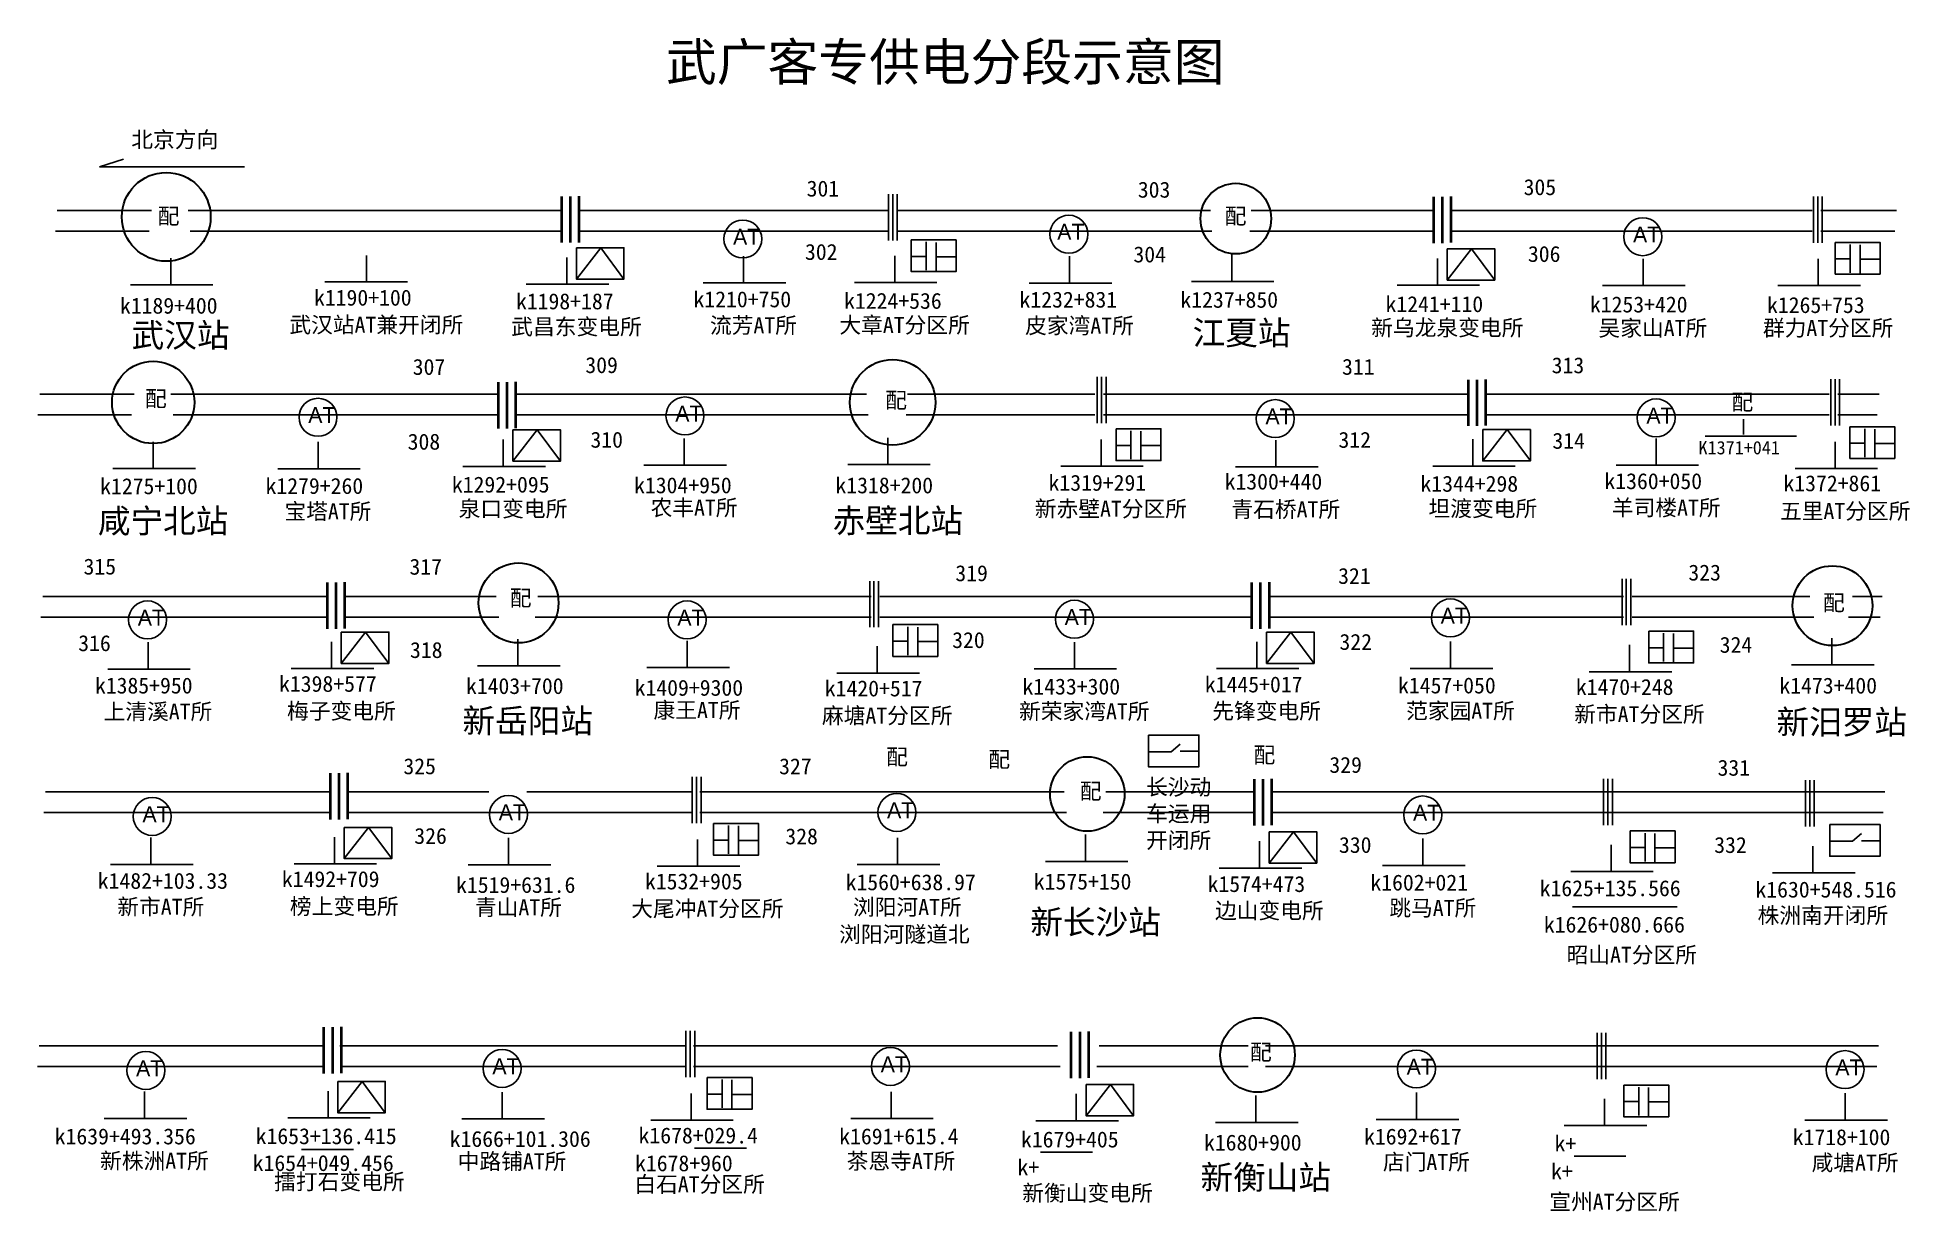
# Model space of a CAD drawing. Header units: millimetres. Extents: x 50 to 420, y -484 to 266.
# Drawn here: x 49.7 to 401.8, y 45.2 to 266 of the extents above.
import ezdxf

# ---------------------------------------------------------------- set-up
doc = ezdxf.new("R2010")
doc.units = ezdxf.units.MM
doc.styles.add('隶书', font='SIMLI.TTF', dxfattribs={"height": 1.5})

msp = doc.modelspace()

# ---------------------------------------------------------------- linework, layer by layer
for p, q in [((61.32, 241.67), (65.87, 243.12)), ((61.32, 241.67), (88.63, 241.67)), ((53.37, 233.44), (71.13, 233.44)), ((78.02, 233.44), (148.23, 233.44)), ((152.73, 233.44), (178.77, 233.44)), ((185.91, 233.44), (209.74, 233.44)), ((211.39, 233.44), (240.09, 233.44)), ((247.23, 233.44), (270.31, 233.44)), ((277.96, 233.44), (312.01, 233.44)), ((315.3, 233.44), (347.97, 233.44)), ((355.04, 233.44), (383.44, 233.44)), ((385.08, 233.44), (399.32, 233.44)), ((155.62, 226.45), (151.05, 220.56)), ((159.99, 226.45), (155.62, 226.45)), ((155.62, 226.45), (159.99, 220.56)), ((214.02, 227.93), (214.02, 225.26)), ((216.82, 227.54), (216.82, 222.22)), ((218.69, 227.47), (218.69, 222.15)), ((319.4, 226.26), (314.83, 220.37)), ((319.4, 226.26), (323.77, 220.37)), ((323.77, 226.26), (319.4, 226.26)), ((387.8, 227.47), (387.8, 224.8)), ((390.6, 227.08), (390.6, 221.76)), ((392.47, 227.01), (392.47, 221.69)), ((74.73, 224.49), (74.73, 219.45)), ((111.55, 224.99), (111.55, 219.94)), ((149.21, 224.63), (149.21, 219.59)), ((182.48, 224.9), (182.48, 219.85)), ((210.91, 224.96), (210.91, 219.91)), ((214.02, 225.26), (214.02, 225.26)), ((214.1, 224.81), (216.82, 224.81)), ((218.76, 224.74), (222.42, 224.74)), ((243.8, 224.85), (243.8, 219.8)), ((274.29, 225.16), (274.29, 220.11)), ((312.98, 224.44), (312.98, 219.4)), ((351.65, 224.39), (351.65, 219.34)), ((384.61, 224.39), (384.61, 219.35)), ((387.8, 224.8), (387.8, 224.8)), ((387.87, 224.35), (390.6, 224.35)), ((392.53, 224.29), (396.2, 224.29)), ((67.15, 219.45), (82.67, 219.45)), ((103.74, 220.06), (119.26, 220.06)), ((141.62, 219.59), (157.15, 219.59)), ((174.9, 219.85), (190.42, 219.85)), ((203.33, 219.91), (218.86, 219.91)), ((236.22, 219.8), (251.74, 219.8)), ((266.71, 220.11), (282.23, 220.11)), ((305.4, 219.4), (320.92, 219.4)), ((344.06, 219.34), (359.59, 219.34)), ((377.03, 219.35), (392.55, 219.35)), ((50.09, 198.94), (67.85, 198.94)), ((50.09, 198.94), (67.85, 198.94)), ((50.09, 198.94), (67.85, 198.94)), ((50.09, 198.94), (67.85, 198.94)), ((74.75, 198.94), (98.76, 198.94)), ((74.75, 198.94), (98.76, 198.94)), ((74.75, 198.94), (98.76, 198.94)), ((74.75, 198.94), (98.76, 198.94)), ((105.84, 198.94), (136.29, 198.94)), ((105.84, 198.94), (136.29, 198.94)), ((105.84, 198.94), (136.29, 198.94)), ((105.84, 198.94), (136.29, 198.94)), ((139.58, 198.94), (167.6, 198.94)), ((139.58, 198.94), (167.6, 198.94)), ((139.58, 198.94), (167.6, 198.94)), ((139.58, 198.94), (167.6, 198.94)), ((174.73, 198.94), (205.63, 198.94)), ((174.73, 198.94), (205.63, 198.94)), ((174.73, 198.94), (205.63, 198.94)), ((174.73, 198.94), (205.63, 198.94)), ((213.34, 198.94), (248.54, 198.94)), ((213.34, 198.94), (248.54, 198.94)), ((213.34, 198.94), (248.54, 198.94)), ((213.34, 198.94), (248.54, 198.94)), ((250.19, 198.94), (278.89, 198.94)), ((250.19, 198.94), (278.89, 198.94)), ((250.19, 198.94), (278.89, 198.94)), ((250.19, 198.94), (278.89, 198.94)), ((286.03, 198.94), (318.7, 198.94)), ((286.03, 198.94), (318.7, 198.94)), ((286.03, 198.94), (318.7, 198.94)), ((286.03, 198.94), (318.7, 198.94)), ((321.99, 198.94), (350.45, 198.94)), ((321.99, 198.94), (350.45, 198.94)), ((321.99, 198.94), (350.45, 198.94)), ((321.99, 198.94), (350.45, 198.94)), ((357.58, 198.94), (386.65, 198.94)), ((357.58, 198.94), (386.65, 198.94)), ((357.58, 198.94), (386.65, 198.94)), ((357.58, 198.94), (386.65, 198.94)), ((388.3, 198.94), (396.04, 198.94)), ((388.3, 198.94), (396.04, 198.94)), ((388.3, 198.94), (396.04, 198.94)), ((388.3, 198.94), (396.04, 198.94)), ((370.54, 194.24), (370.54, 191.35)), ((137.27, 190.4), (137.27, 185.35)), ((143.68, 192.21), (139.11, 186.33)), ((148.05, 192.21), (143.68, 192.21)), ((143.68, 192.21), (148.05, 186.33)), ((171.3, 190.61), (171.3, 185.57)), ((209.64, 190.72), (209.64, 185.67)), ((249.72, 190.4), (249.72, 185.36)), ((252.53, 192.42), (252.53, 189.75)), ((255.34, 192.03), (255.34, 186.71)), ((257.2, 191.96), (257.2, 186.64)), ((282.6, 190.29), (282.6, 185.25)), ((319.67, 190.45), (319.67, 185.4)), ((326.09, 192.26), (321.52, 186.37)), ((326.09, 192.26), (330.46, 186.37)), ((330.46, 192.26), (326.09, 192.26)), ((354.15, 190.6), (354.15, 185.56)), ((363.36, 191), (380.51, 191)), ((390.57, 192.8), (390.57, 190.13)), ((393.37, 192.41), (393.37, 187.09)), ((395.24, 192.34), (395.24, 187.02)), ((71.45, 189.99), (71.45, 184.95)), ((102.44, 189.93), (102.44, 184.88)), ((252.53, 189.75), (252.53, 189.75)), ((252.61, 189.3), (255.34, 189.3)), ((257.27, 189.24), (260.93, 189.24)), ((387.82, 189.97), (387.82, 184.93)), ((390.57, 190.13), (390.57, 190.13)), ((390.64, 189.68), (393.37, 189.68)), ((395.3, 189.62), (398.96, 189.62)), ((63.87, 184.95), (79.39, 184.95)), ((94.86, 184.88), (110.38, 184.88)), ((129.68, 185.35), (145.21, 185.35)), ((163.72, 185.57), (179.24, 185.57)), ((202.06, 185.67), (217.58, 185.67)), ((242.13, 185.36), (257.66, 185.36)), ((275.02, 185.25), (290.54, 185.25)), ((312.09, 185.4), (327.61, 185.4)), ((346.57, 185.56), (362.09, 185.56)), ((380.24, 184.93), (395.77, 184.93)), ((50.66, 160.88), (66.76, 160.88)), ((50.66, 160.88), (66.76, 160.88)), ((50.66, 160.88), (66.76, 160.88)), ((50.66, 160.88), (66.76, 160.88)), ((73.9, 160.88), (104.01, 160.88)), ((73.9, 160.88), (104.01, 160.88)), ((73.9, 160.88), (104.01, 160.88)), ((73.9, 160.88), (104.01, 160.88)), ((107.3, 160.88), (135.93, 160.88)), ((107.3, 160.88), (135.93, 160.88)), ((107.3, 160.88), (135.93, 160.88)), ((107.3, 160.88), (135.93, 160.88)), ((143.81, 160.88), (168.16, 160.88)), ((143.81, 160.88), (168.16, 160.88)), ((143.81, 160.88), (168.16, 160.88)), ((143.81, 160.88), (168.16, 160.88)), ((175.29, 160.88), (206.46, 160.88)), ((175.29, 160.88), (206.46, 160.88)), ((208.1, 160.88), (240.99, 160.88)), ((208.1, 160.88), (240.99, 160.88)), ((208.1, 160.88), (240.99, 160.88)), ((208.1, 160.88), (240.99, 160.88)), ((248.13, 160.88), (278.03, 160.88)), ((248.13, 160.88), (278.03, 160.88)), ((248.13, 160.88), (278.03, 160.88)), ((248.13, 160.88), (278.03, 160.88)), ((281.32, 160.88), (311.74, 160.88)), ((281.32, 160.88), (311.74, 160.88)), ((281.32, 160.88), (311.74, 160.88)), ((281.32, 160.88), (311.74, 160.88)), ((318.88, 160.88), (347.95, 160.88)), ((318.88, 160.88), (347.95, 160.88)), ((318.88, 160.88), (347.95, 160.88)), ((318.88, 160.88), (347.95, 160.88)), ((349.59, 160.88), (383.02, 160.88)), ((349.59, 160.88), (383.02, 160.88)), ((349.59, 160.88), (383.02, 160.88)), ((349.59, 160.88), (383.02, 160.88)), ((391.03, 160.88), (396.6, 160.88)), ((391.03, 160.88), (396.6, 160.88)), ((391.03, 160.88), (396.6, 160.88)), ((391.03, 160.88), (396.6, 160.88)), ((210.56, 155.59), (210.56, 152.92)), ((213.37, 155.2), (213.37, 149.88)), ((215.23, 155.13), (215.23, 149.81)), ((70.47, 152.28), (70.47, 147.23)), ((104.98, 152.38), (104.98, 147.33)), ((111.4, 154.19), (106.82, 148.3)), ((115.77, 154.19), (111.4, 154.19)), ((111.4, 154.19), (115.77, 148.3)), ((140.02, 152.87), (140.02, 147.82)), ((171.86, 152.55), (171.86, 147.5)), ((207.63, 151.52), (207.63, 146.47)), ((210.56, 152.92), (210.56, 152.92)), ((210.64, 152.47), (213.37, 152.47)), ((215.3, 152.4), (218.96, 152.4)), ((244.7, 152.32), (244.7, 147.27)), ((279, 152.38), (279, 147.33)), ((285.42, 154.19), (280.84, 148.3)), ((285.42, 154.19), (289.79, 148.3)), ((289.79, 154.19), (285.42, 154.19)), ((315.45, 152.42), (315.45, 147.37)), ((349.12, 151.79), (349.12, 146.74)), ((352.72, 154.37), (352.72, 151.7)), ((352.72, 151.7), (352.72, 151.7)), ((355.53, 153.98), (355.53, 148.66)), ((357.39, 153.91), (357.39, 148.59)), ((387.17, 153.06), (387.17, 148.02)), ((352.8, 151.25), (355.53, 151.25)), ((357.46, 151.18), (361.12, 151.18)), ((379.59, 148.02), (395.12, 148.02)), ((62.89, 147.23), (78.41, 147.23)), ((97.4, 147.33), (112.92, 147.33)), ((132.44, 147.82), (147.96, 147.82)), ((164.28, 147.5), (179.81, 147.5)), ((200.05, 146.47), (215.57, 146.47)), ((237.12, 147.27), (252.64, 147.27)), ((271.42, 147.33), (286.94, 147.33)), ((307.87, 147.37), (323.39, 147.37)), ((341.54, 146.74), (357.06, 146.74)), ((258.65, 131.69), (262.94, 131.69)), ((262.91, 131.69), (264.62, 133.12)), ((264.62, 131.78), (268.15, 131.78)), ((51.19, 124.16), (67.3, 124.16)), ((51.19, 124.16), (67.3, 124.16)), ((51.19, 124.16), (67.3, 124.16)), ((51.19, 124.16), (67.3, 124.16)), ((74.44, 124.16), (104.55, 124.16)), ((74.44, 124.16), (104.55, 124.16)), ((74.44, 124.16), (104.55, 124.16)), ((74.44, 124.16), (104.55, 124.16)), ((107.83, 124.16), (134.56, 124.16)), ((107.83, 124.16), (134.56, 124.16)), ((107.83, 124.16), (134.56, 124.16)), ((107.83, 124.16), (134.56, 124.16)), ((141.7, 124.16), (172.63, 124.16)), ((141.7, 124.16), (172.63, 124.16)), ((141.7, 124.16), (172.63, 124.16)), ((141.7, 124.16), (172.63, 124.16)), ((174.28, 124.16), (207.72, 124.16)), ((174.28, 124.16), (207.72, 124.16)), ((174.28, 124.16), (207.72, 124.16)), ((174.28, 124.16), (207.72, 124.16)), ((214.85, 124.16), (242.75, 124.16)), ((214.85, 124.16), (242.75, 124.16)), ((214.85, 124.16), (242.75, 124.16)), ((214.85, 124.16), (242.75, 124.16)), ((250.59, 124.16), (278.56, 124.16)), ((250.59, 124.16), (278.56, 124.16)), ((250.59, 124.16), (278.56, 124.16)), ((250.59, 124.16), (278.56, 124.16)), ((281.85, 124.16), (397.14, 124.16)), ((281.85, 124.16), (397.14, 124.16)), ((281.85, 124.16), (397.14, 124.16)), ((281.85, 124.16), (397.14, 124.16)), ((111.93, 117.47), (107.36, 111.59)), ((116.3, 117.47), (111.93, 117.47)), ((111.93, 117.47), (116.3, 111.59)), ((176.83, 118.2), (176.83, 115.53)), ((179.63, 117.81), (179.63, 112.49)), ((181.5, 117.74), (181.5, 112.42)), ((285.92, 116.66), (281.35, 110.77)), ((285.92, 116.66), (290.29, 110.77)), ((290.29, 116.66), (285.92, 116.66)), ((349.23, 116.79), (349.23, 114.12)), ((352.04, 116.4), (352.04, 111.07)), ((353.9, 116.33), (353.9, 111.01)), ((391.05, 114.86), (392.77, 116.29)), ((71.01, 115.56), (71.01, 110.52)), ((105.52, 115.66), (105.52, 110.61)), ((138.27, 115.48), (138.27, 110.43)), ((173.81, 115.22), (173.81, 110.18)), ((176.83, 115.53), (176.83, 115.53)), ((176.9, 115.08), (179.63, 115.08)), ((181.56, 115.02), (185.23, 115.02)), ((211.43, 115.52), (211.43, 110.47)), ((246.82, 116.1), (246.82, 111.05)), ((279.51, 114.85), (279.51, 109.8)), ((310.25, 115.36), (310.25, 110.31)), ((345.63, 114.2), (345.63, 109.16)), ((349.23, 114.12), (349.23, 114.12)), ((349.31, 113.67), (352.04, 113.67)), ((353.97, 113.6), (357.63, 113.6)), ((383.61, 113.96), (383.61, 108.91)), ((386.79, 114.86), (391.08, 114.86)), ((392.77, 114.96), (396.29, 114.96)), ((63.43, 110.52), (78.95, 110.52)), ((97.94, 110.61), (113.46, 110.61)), ((130.69, 110.43), (146.21, 110.43)), ((166.23, 110.18), (181.75, 110.18)), ((203.85, 110.47), (219.37, 110.47)), ((239.24, 111.05), (254.76, 111.05)), ((271.93, 109.8), (287.45, 109.8)), ((302.67, 110.31), (318.19, 110.31)), ((338.05, 109.16), (353.58, 109.16)), ((376.03, 108.91), (391.55, 108.91)), ((338.38, 102.55), (358.09, 102.55)), ((49.99, 76.4), (66.1, 76.4)), ((49.99, 76.4), (66.1, 76.4)), ((49.99, 76.4), (66.1, 76.4)), ((49.99, 76.4), (66.1, 76.4)), ((73.24, 76.4), (103.35, 76.4)), ((73.24, 76.4), (103.35, 76.4)), ((73.24, 76.4), (103.35, 76.4)), ((73.24, 76.4), (103.35, 76.4)), ((106.64, 76.4), (133.36, 76.4)), ((106.64, 76.4), (133.36, 76.4)), ((106.64, 76.4), (133.36, 76.4)), ((106.64, 76.4), (133.36, 76.4)), ((140.5, 76.4), (171.43, 76.4)), ((140.5, 76.4), (171.43, 76.4)), ((140.5, 76.4), (171.43, 76.4)), ((140.5, 76.4), (171.43, 76.4)), ((173.08, 76.4), (206.52, 76.4)), ((173.08, 76.4), (206.52, 76.4)), ((173.08, 76.4), (206.52, 76.4)), ((173.08, 76.4), (206.52, 76.4)), ((213.66, 76.4), (241.55, 76.4)), ((213.66, 76.4), (241.55, 76.4)), ((213.66, 76.4), (241.55, 76.4)), ((213.66, 76.4), (241.55, 76.4)), ((249.39, 76.4), (277.37, 76.4)), ((249.39, 76.4), (277.37, 76.4)), ((249.39, 76.4), (277.37, 76.4)), ((249.39, 76.4), (277.37, 76.4)), ((280.65, 76.4), (395.94, 76.4)), ((280.65, 76.4), (395.94, 76.4)), ((280.65, 76.4), (395.94, 76.4)), ((280.65, 76.4), (395.94, 76.4)), ((175.63, 70.44), (175.63, 67.77)), ((69.81, 67.8), (69.81, 62.76)), ((104.32, 67.9), (104.32, 62.85)), ((110.73, 69.71), (106.16, 63.82)), ((115.1, 69.71), (110.73, 69.71)), ((110.73, 69.71), (115.1, 63.82)), ((137.07, 67.71), (137.07, 62.67)), ((172.61, 67.46), (172.61, 62.41)), ((175.63, 67.77), (175.63, 67.77)), ((175.7, 67.32), (178.43, 67.32)), ((178.43, 70.05), (178.43, 64.73)), ((180.3, 69.98), (180.3, 64.66)), ((180.36, 67.26), (184.03, 67.26)), ((210.23, 67.75), (210.23, 62.71)), ((245.06, 67.34), (245.06, 62.29)), ((251.47, 69.15), (246.9, 63.26)), ((251.47, 69.15), (255.84, 63.26)), ((255.84, 69.15), (251.47, 69.15)), ((278.83, 67.03), (278.83, 61.99)), ((309.05, 67.6), (309.05, 62.55)), ((348.03, 69.03), (348.03, 66.36)), ((350.84, 68.63), (350.84, 63.31)), ((352.7, 68.57), (352.7, 63.25)), ((389.67, 67.48), (389.67, 62.43)), ((344.43, 66.44), (344.43, 61.39)), ((348.03, 66.36), (348.03, 66.36)), ((348.11, 65.91), (350.84, 65.91)), ((352.77, 65.84), (356.43, 65.84)), ((62.23, 62.76), (77.75, 62.76)), ((96.74, 62.85), (112.26, 62.85)), ((129.49, 62.67), (145.01, 62.67)), ((165.03, 62.41), (180.55, 62.41)), ((202.65, 62.71), (218.17, 62.71)), ((237.48, 62.29), (253, 62.29)), ((271.25, 61.99), (286.77, 61.99)), ((301.47, 62.55), (316.99, 62.55)), ((336.85, 61.39), (352.38, 61.39)), ((382.09, 62.43), (397.62, 62.43)), ((99.35, 56.88), (109.13, 56.88)), ((173.25, 57.13), (183.02, 57.13)), ((238.31, 56.38), (248.08, 56.38)), ((338.67, 55.63), (348.44, 55.63))]:
    msp.add_line(p, q)
at = {"color": 1, "lineweight": 40}
for p, q in [((148.23, 236.11), (148.23, 227.41)), ((148.23, 236.11), (148.23, 233.46)), ((149.88, 236.11), (149.88, 227.41)), ((151.52, 236.18), (151.52, 227.47)), ((312.23, 236.05), (312.23, 227.34)), ((312.23, 236.05), (312.23, 233.39)), ((313.88, 236.05), (313.88, 227.34)), ((315.52, 236.12), (315.52, 227.41)), ((136.31, 201.17), (136.31, 192.47)), ((136.31, 201.17), (136.31, 198.52)), ((137.96, 201.17), (137.96, 192.47)), ((139.6, 201.24), (139.6, 192.54)), ((318.75, 201.64), (318.75, 192.94)), ((318.75, 201.64), (318.75, 198.99)), ((320.4, 201.64), (320.4, 192.94)), ((322.04, 201.71), (322.04, 193.01)), ((104.14, 163.51), (104.14, 154.8)), ((104.14, 163.51), (104.14, 160.85)), ((105.78, 163.51), (105.78, 154.8)), ((107.43, 163.58), (107.43, 154.87)), ((278.03, 163.53), (278.03, 154.82)), ((278.03, 163.53), (278.03, 160.87)), ((279.67, 163.53), (279.67, 154.82)), ((281.31, 163.6), (281.31, 154.89)), ((104.7, 127.65), (104.7, 118.94)), ((104.7, 127.65), (104.7, 124.99)), ((106.34, 127.65), (106.34, 118.94)), ((107.99, 127.72), (107.99, 119.01)), ((278.51, 126.55), (278.51, 117.84)), ((278.51, 126.55), (278.51, 123.89)), ((280.16, 126.55), (280.16, 117.84)), ((281.8, 126.61), (281.8, 117.91)), ((103.5, 79.89), (103.5, 71.18)), ((103.5, 79.89), (103.5, 77.23)), ((105.14, 79.89), (105.14, 71.18)), ((106.79, 79.96), (106.79, 71.25)), ((244.06, 79.04), (244.06, 70.33)), ((244.06, 79.04), (244.06, 76.38)), ((245.7, 79.04), (245.7, 70.33)), ((247.35, 79.1), (247.35, 70.4))]:
    msp.add_line(p, q, dxfattribs=at)
at = {"color": 6, "lineweight": 25}
for p, q in [((209.74, 236.51), (209.74, 227.81)), ((209.74, 236.51), (209.74, 227.81)), ((210.53, 236.51), (210.53, 227.81)), ((211.39, 236.51), (211.39, 227.81)), ((383.73, 236.09), (383.73, 227.38)), ((383.73, 236.09), (383.73, 227.38)), ((384.51, 236.09), (384.51, 227.38)), ((385.37, 236.09), (385.37, 227.38)), ((249, 202.16), (249, 193.46)), ((249, 202.16), (249, 193.46)), ((249.79, 202.16), (249.79, 193.46)), ((250.65, 202.16), (250.65, 193.46)), ((386.98, 201.77), (386.98, 193.06)), ((386.98, 201.77), (386.98, 193.06)), ((387.77, 201.77), (387.77, 193.06)), ((388.62, 201.77), (388.62, 193.06)), ((206.22, 163.79), (206.22, 155.09)), ((206.22, 163.79), (206.22, 155.09)), ((207, 163.79), (207, 155.09)), ((207.86, 163.79), (207.86, 155.09)), ((347.72, 164.19), (347.72, 155.48)), ((347.72, 164.19), (347.72, 155.48)), ((348.51, 164.19), (348.51, 155.48)), ((349.37, 164.19), (349.37, 155.48)), ((172.84, 126.97), (172.84, 118.26)), ((172.84, 126.97), (172.84, 118.26)), ((173.63, 126.97), (173.63, 118.26)), ((174.49, 126.97), (174.49, 118.26)), ((344.23, 126.6), (344.23, 117.9)), ((344.23, 126.6), (344.23, 117.9)), ((345.02, 126.6), (345.02, 117.9)), ((345.88, 126.6), (345.88, 117.9)), ((382.21, 126.36), (382.21, 117.65)), ((382.21, 126.36), (382.21, 117.65)), ((383, 126.36), (383, 117.65)), ((383.86, 126.36), (383.86, 117.65)), ((171.64, 79.2), (171.64, 70.5)), ((171.64, 79.2), (171.64, 70.5)), ((172.43, 79.2), (172.43, 70.5)), ((173.29, 79.2), (173.29, 70.5)), ((343.04, 78.84), (343.04, 70.14)), ((343.04, 78.84), (343.04, 70.14)), ((343.82, 78.84), (343.82, 70.14)), ((344.68, 78.84), (344.68, 70.14))]:
    msp.add_line(p, q, dxfattribs=at)
at = {"color": 3}
for p, q in [((53.37, 233.44), (71.13, 233.44)), ((78.12, 233.44), (147.68, 233.44)), ((211.39, 233.44), (240.09, 233.44)), ((247.23, 233.44), (270.31, 233.44)), ((277.96, 233.44), (312.01, 233.44)), ((385.08, 233.44), (399.32, 233.44)), ((53.05, 229.54), (70.66, 229.54)), ((78.41, 229.54), (148.23, 229.54)), ((211.39, 229.54), (270.54, 229.54)), ((277.73, 229.54), (312.01, 229.54)), ((385.08, 229.54), (399, 229.54)), ((50.09, 198.94), (67.85, 198.94)), ((74.75, 198.94), (98.76, 198.94)), ((105.84, 198.94), (136.29, 198.94)), ((250.19, 198.94), (278.89, 198.94)), ((286.03, 198.94), (318.7, 198.94)), ((388.3, 198.94), (396.04, 198.94)), ((49.77, 195.04), (67.38, 195.04)), ((75.22, 195.04), (136.29, 195.04)), ((250.19, 195.04), (318.7, 195.04)), ((388.3, 195.04), (395.72, 195.04)), ((50.66, 160.88), (66.76, 160.88)), ((73.9, 160.88), (104.01, 160.88)), ((208.1, 160.88), (240.99, 160.88)), ((248.13, 160.88), (278.03, 160.88)), ((349.59, 160.88), (383.02, 160.88)), ((391.03, 160.88), (396.6, 160.88)), ((50.33, 156.97), (104.01, 156.97)), ((208.1, 156.97), (278.03, 156.97)), ((349.59, 156.97), (383.76, 156.97)), ((390.29, 156.97), (396.28, 156.97)), ((51.19, 124.16), (67.3, 124.16)), ((74.44, 124.16), (104.65, 124.16)), ((174.28, 124.16), (207.72, 124.16)), ((214.85, 124.16), (242.75, 124.16)), ((250.59, 124.16), (278.56, 124.16)), ((50.87, 120.25), (104.55, 120.25)), ((174.28, 120.25), (243.22, 120.25)), ((250.11, 120.25), (278.56, 120.25)), ((49.99, 76.4), (66.1, 76.4)), ((73.24, 76.4), (103.46, 76.4)), ((173.08, 76.4), (206.52, 76.4)), ((213.66, 76.4), (241.55, 76.4)), ((249.39, 76.4), (277.37, 76.4)), ((49.67, 72.49), (103.35, 72.49)), ((173.08, 72.49), (242.02, 72.49)), ((248.91, 72.49), (277.37, 72.49))]:
    msp.add_line(p, q, dxfattribs=at)
at = {"color": 1}
for p, q in [((151.52, 233.44), (178.77, 233.44)), ((177.97, 233.43), (194.44, 233.43)), ((185.91, 233.44), (209.74, 233.44)), ((239.68, 233.43), (247.96, 233.43)), ((315.3, 233.44), (347.97, 233.44)), ((347.7, 233.43), (355.98, 233.43)), ((355.04, 233.44), (383.44, 233.44)), ((151.52, 229.54), (209.74, 229.54)), ((315.3, 229.54), (383.44, 229.54)), ((98.3, 198.94), (106.59, 198.94)), ((139.58, 198.94), (167.6, 198.94)), ((166.87, 198.94), (175.15, 198.94)), ((174.73, 198.94), (205.63, 198.94)), ((213.34, 198.94), (248.54, 198.94)), ((278.28, 198.93), (286.56, 198.93)), ((321.99, 198.94), (350.45, 198.94)), ((350.17, 198.95), (358.45, 198.95)), ((357.58, 198.94), (386.65, 198.94)), ((139.58, 195.04), (205.93, 195.04)), ((213.04, 195.04), (248.54, 195.04)), ((321.99, 195.04), (386.65, 195.04)), ((66.47, 160.87), (74.76, 160.87)), ((107.3, 160.88), (135.93, 160.88)), ((143.81, 160.88), (168.16, 160.88)), ((167.79, 160.86), (176.08, 160.86)), ((175.29, 160.88), (206.46, 160.88)), ((240.6, 160.86), (248.88, 160.86)), ((281.32, 160.88), (311.74, 160.88)), ((311.62, 160.87), (319.91, 160.87)), ((318.88, 160.88), (347.95, 160.88)), ((107.3, 156.97), (136.46, 156.97)), ((143.28, 156.97), (206.46, 156.97)), ((281.32, 156.97), (347.95, 156.97)), ((66.72, 124.16), (75, 124.16)), ((107.77, 124.16), (134.56, 124.16)), ((141.7, 124.16), (172.63, 124.16)), ((207.52, 124.16), (215.81, 124.16)), ((281.85, 124.16), (397.14, 124.16)), ((107.83, 120.25), (172.63, 120.25)), ((281.85, 120.25), (396.82, 120.25)), ((65.52, 76.39), (73.8, 76.39)), ((106.57, 76.4), (133.36, 76.4)), ((130.99, 76.41), (150.26, 76.41)), ((140.5, 76.4), (171.43, 76.4)), ((206.32, 76.4), (214.61, 76.4)), ((280.65, 76.4), (395.94, 76.4)), ((106.64, 72.49), (171.43, 72.49)), ((280.65, 72.49), (395.62, 72.49))]:
    msp.add_line(p, q, dxfattribs=at)
for points in [[(151.05, 226.45), (159.99, 226.45), (159.99, 220.56), (151.05, 220.56)], [(214.02, 227.93), (222.46, 227.93), (222.46, 221.96), (214.02, 221.96)], [(314.83, 226.26), (323.77, 226.26), (323.77, 220.37), (314.83, 220.37)], [(387.8, 227.47), (396.24, 227.47), (396.24, 221.5), (387.8, 221.5)], [(139.11, 192.21), (148.05, 192.21), (148.05, 186.33), (139.11, 186.33)], [(252.53, 192.42), (260.98, 192.42), (260.98, 186.45), (252.53, 186.45)], [(321.52, 192.26), (330.46, 192.26), (330.46, 186.37), (321.52, 186.37)], [(390.57, 192.8), (399.01, 192.8), (399.01, 186.83), (390.57, 186.83)], [(210.56, 155.59), (219.01, 155.59), (219.01, 149.62), (210.56, 149.62)], [(106.82, 154.19), (115.77, 154.19), (115.77, 148.3), (106.82, 148.3)], [(280.84, 154.19), (289.79, 154.19), (289.79, 148.3), (280.84, 148.3)], [(352.72, 154.37), (361.16, 154.37), (361.16, 148.4), (352.72, 148.4)], [(258.63, 134.82), (268.11, 134.82), (268.11, 128.88), (258.63, 128.88)], [(107.36, 117.47), (116.3, 117.47), (116.3, 111.59), (107.36, 111.59)], [(176.83, 118.2), (185.27, 118.2), (185.27, 112.23), (176.83, 112.23)], [(281.35, 116.66), (290.29, 116.66), (290.29, 110.77), (281.35, 110.77)], [(349.23, 116.79), (357.68, 116.79), (357.68, 110.81), (349.23, 110.81)], [(386.77, 117.99), (396.25, 117.99), (396.25, 112.05), (386.77, 112.05)], [(175.63, 70.44), (184.07, 70.44), (184.07, 64.47), (175.63, 64.47)], [(106.16, 69.71), (115.1, 69.71), (115.1, 63.82), (106.16, 63.82)], [(246.9, 69.15), (255.84, 69.15), (255.84, 63.26), (246.9, 63.26)], [(348.03, 69.03), (356.48, 69.03), (356.48, 63.05), (348.03, 63.05)]]:
    msp.add_lwpolyline(points, close=True)
for points in [[(214.02, 227.93), (216.98, 227.93), (214.02, 227.93)], [(387.8, 227.47), (390.76, 227.47), (387.8, 227.47)], [(252.53, 192.42), (255.5, 192.42), (252.53, 192.42)], [(390.57, 192.8), (393.53, 192.8), (390.57, 192.8)], [(210.56, 155.59), (213.53, 155.59), (210.56, 155.59)], [(352.72, 154.37), (355.68, 154.37), (352.72, 154.37)], [(176.83, 118.2), (179.79, 118.2), (176.83, 118.2)], [(349.23, 116.79), (352.19, 116.79), (349.23, 116.79)], [(175.63, 70.44), (178.59, 70.44), (175.63, 70.44)], [(348.03, 69.03), (351, 69.03), (348.03, 69.03)]]:
    msp.add_lwpolyline(points)
at = {"color": 3, "lineweight": 30}
for centre, radius in [((73.89, 232.25), 8.35), ((275.06, 231.93), 6.64), ((71.44, 197.38), 7.74), ((210.52, 197.38), 8.05), ((140.16, 159.67), 7.51), ((387.29, 159.15), 7.5), ((247.14, 123.74), 7), ((279.15, 74.67), 7)]:
    msp.add_circle(centre, radius, dxfattribs=at)
for centre in [(243.66, 228.99), (182.34, 228.1), (351.61, 228.53), (102.44, 194.57), (171.46, 194.83), (282.47, 194.32), (354.12, 194.46), (70.38, 156.48), (171.86, 156.48), (244.71, 156.6), (315.43, 156.85), (138.26, 119.9), (211.31, 120.28), (310.23, 119.8), (71.26, 119.52), (70.06, 71.76), (137.06, 72.14), (210.11, 72.52), (309.03, 72.04), (389.65, 71.92)]:
    msp.add_circle(centre, 3.57)

# ---------------------------------------------------------------- texts
for s, insert, char_height, attachment_point in [('{\\fFangSong_GB2312|b0|i0|c134|p49;武广客专供电分段示意图}', (167.89, 264.89), 7, 1), ('{\\H0.4781x;k1630+548.516}', (386.06, 107.28), 6.275, 2), ('{\\fSimSun|b0|i0|c134|p2;浏阳河隧道北}', (200.46, 98.88), 3, 1)]:
    msp.add_mtext(s, dxfattribs=dict(insert=insert, char_height=char_height, attachment_point=attachment_point))
for s, insert, char_height, width, attachment_point in [('{\\fSimSun|b0|i0|c134|p2;北京方向}', (67.32, 248.29), 3, 43.4533, 1), ('301', (194.34, 239.08), 3, 12.0692, 1), ('303', (256.63, 238.87), 3, 12.0692, 1), ('305', (329.19, 239.35), 3, 12.0692, 1), ('{\\fSimSun|b0|i0|c134|p2;配}', (72.29, 233.91), 3, 0.1341, 1), ('{\\fSimSun|b0|i0|c134|p2;配}', (272.97, 233.92), 3, 0.1341, 1), ('302', (194.03, 227.17), 3, 12.0692, 1), ('304', (255.81, 226.7), 3, 12.0692, 1), ('306', (330, 226.79), 3, 12.0692, 1), ('{\\H0.4781x;k1190+100}', (101.68, 218.57), 6.275, 1.5716, 1), ('{\\H0.4781x;k1210+750}', (173.06, 218.26), 6.275, 1.5716, 1), ('{\\H0.4781x;k1232+831}', (234.38, 218.2), 6.275, 1.5716, 1), ('{\\H0.4781x;k1189+400}', (65.18, 217.06), 6.275, 1.5716, 1), ('{\\H0.4781x;k1198+187}', (139.67, 217.88), 6.275, 1.5716, 1), ('{\\H0.4781x;k1224+536}', (201.38, 217.97), 6.275, 1.0091, 1), ('{\\H0.4781x;k1237+850}', (264.64, 218.17), 6.275, 1.5716, 1), ('{\\H0.4781x;k1241+110}', (303.22, 217.35), 6.275, 1.5716, 1), ('{\\H0.4781x;k1253+420}', (341.66, 217.29), 6.275, 1.5716, 1), ('{\\H0.4781x;k1265+753}', (374.97, 217.18), 6.275, 1.5716, 1), ('{\\fSimSun|b1|i0|c134|p54;武汉站}', (76.59, 209.77), 4.5, 29.8615, 5), ('{\\fSimSun|b0|i0|c134|p54;武汉站}AT{\\fSimSun|b0|i0|c134|p54;兼开闭所}', (113.41, 211.8), 3, 48.7692, 5), ('{\\fSimSun|b0|i0|c134|p54;\\C1;武昌东变电所}', (151.06, 211.44), 3, 35.6154, 5), ('{\\fSimSun|b0|i0|c134|p54;流芳}AT{\\fSimSun|b0|i0|c134|p54;所}', (184.34, 211.71), 3, 35.6154, 5), ('{\\fSimSun|b0|i0|c134|p54;大章}AT{\\fSimSun|b0|i0|c134|p54;分区所}', (212.77, 211.76), 3, 48.7692, 5), ('{\\fSimSun|b0|i0|c134|p54;皮家湾}AT{\\fSimSun|b0|i0|c134|p54;所}', (245.66, 211.65), 3, 35.6154, 5), ('{\\fSimSun|b1|i0|c134|p54;江夏站}', (276.14, 210.21), 4.5, 32.85, 5), ('{\\fSimSun|b0|i0|c134|p54;\\C1;新乌龙泉变电所}', (314.84, 211.25), 3, 40.7818, 5), ('{\\fSimSun|b0|i0|c134|p54;吴家山}AT{\\fSimSun|b0|i0|c134|p54;所}', (353.5, 211.19), 3, 35.6154, 5), ('{\\fSimSun|b0|i0|c134|p54;群力}AT{\\fSimSun|b0|i0|c134|p54;分区所}', (386.47, 211.2), 3, 48.7692, 5), ('307', (120.25, 205.55), 3, 12.0692, 1), ('309', (152.72, 205.89), 3, 12.0692, 1), ('311', (295.04, 205.57), 3, 12.0692, 1), ('313', (334.47, 205.85), 3, 12.0692, 1), ('{\\fSimSun|b0|i0|c134|p2;配}', (69.89, 199.59), 3, 0.1341, 1), ('{\\fSimSun|b0|i0|c134|p2;配}', (209.12, 199.29), 3, 0.1341, 1), ('308', (119.3, 191.49), 3, 12.0692, 1), ('310', (153.68, 191.86), 3, 10.1272, 1), ('312', (294.37, 191.84), 3, 12.0692, 1), ('314', (334.61, 191.66), 3, 12.0692, 1), ('K1371+041', (362.09, 190.11), 2.5, 5.6622, 1), ('{\\H0.4781x;k1275+100}', (61.46, 183.12), 6.275, 1.5716, 1), ('{\\H0.4781x;k1279+260}', (92.57, 183.17), 6.275, 1.5716, 1), ('{\\H0.4781x;k1292+095}', (127.62, 183.42), 6.275, 1.5716, 1), ('{\\H0.4781x;k1304+950}', (161.88, 183.29), 6.275, 1.5716, 1), ('{\\H0.4781x;k1318+200}', (199.76, 183.28), 6.275, 1.5716, 1), ('{\\H0.4781x;k1319+291}', (239.84, 183.76), 6.275, 1.5716, 1), ('{\\H0.4781x;k1300+440}', (272.95, 183.99), 6.275, 1.5716, 1), ('{\\H0.4781x;k1344+298}', (309.8, 183.58), 6.275, 1.5716, 1), ('{\\H0.4781x;k1360+050}', (344.39, 184.07), 6.275, 1.5716, 1), ('{\\H0.4781x;k1372+861}', (378.06, 183.67), 6.275, 1.5716, 1), ('{\\fSimSun|b1|i0|c134|p54;咸宁北站}', (73.31, 174.83), 4.5, 29.8615, 5), ('{\\fSimSun|b0|i0|c134|p54;宝塔}AT{\\fSimSun|b0|i0|c134|p54;所}', (104.3, 176.73), 3, 35.6154, 5), ('{\\fSimSun|b0|i0|c134|p54;\\C1;泉口变电所}', (139.12, 177.21), 3, 35.6154, 5), ('{\\fSimSun|b0|i0|c134|p54;农丰}AT{\\fSimSun|b0|i0|c134|p54;所}', (173.16, 177.42), 3, 35.6154, 5), ('{\\fSimSun|b1|i0|c134|p54;赤壁北站}', (211.5, 174.9), 4.5, 32.85, 5), ('{\\fSimSun|b0|i0|c134|p54;新赤壁}AT{\\fSimSun|b0|i0|c134|p54;分区所}', (251.57, 177.21), 3, 48.7692, 5), ('{\\fSimSun|b0|i0|c134|p54;青石桥}AT{\\fSimSun|b0|i0|c134|p54;所}', (284.46, 177.1), 3, 35.6154, 5), ('{\\fSimSun|b0|i0|c134|p54;\\C1;坦渡变电所}', (321.53, 177.26), 3, 40.7818, 5), ('{\\fSimSun|b0|i0|c134|p54;羊司楼}AT{\\fSimSun|b0|i0|c134|p54;所}', (356.01, 177.41), 3, 35.6154, 5), ('{\\fSimSun|b0|i0|c134|p54;五里}AT{\\fSimSun|b0|i0|c134|p54;分区所}', (389.68, 176.78), 3, 48.7692, 5), ('315', (58.34, 168.01), 3, 12.0692, 1), ('317', (119.64, 167.98), 3, 12.0692, 1), ('319', (222.31, 166.76), 3, 12.0692, 1), ('321', (294.31, 166.25), 3, 12.0692, 1), ('323', (360.18, 166.88), 3, 12.0692, 1), ('{\\fSimSun|b0|i0|c134|p2;配}', (138.5, 162.11), 3, 0.1341, 1), ('{\\fSimSun|b0|i0|c134|p2;配}', (385.51, 161.22), 3, 0.1341, 1), ('316', (57.34, 153.61), 3, 12.0692, 1), ('318', (119.74, 152.32), 3, 12.0692, 1), ('320', (221.71, 154.19), 3, 12.0692, 1), ('322', (294.56, 153.85), 3, 12.0692, 1), ('324', (366.07, 153.3), 3, 12.0692, 1), ('{\\H0.4781x;k1385+950}', (60.48, 145.64), 6.275, 1.5716, 1), ('{\\H0.4781x;k1398+577}', (95.11, 145.96), 6.275, 1.5716, 1), ('{\\H0.4781x;k1403+700}', (130.26, 145.55), 6.275, 1.5716, 1), ('{\\H0.4781x;k1409+9300}', (161.99, 145.22), 6.275, 1.5716, 1), ('{\\H0.4781x;k1420+517}', (197.76, 145.1), 6.275, 1.5716, 1), ('{\\H0.4781x;k1433+300}', (234.94, 145.45), 6.275, 1.5716, 1), ('{\\H0.4781x;k1445+017}', (269.24, 145.85), 6.275, 1.5716, 1), ('{\\H0.4781x;k1457+050}', (305.58, 145.66), 6.275, 1.5716, 1), ('{\\H0.4781x;k1470+248}', (339.02, 145.37), 6.275, 1.5716, 1), ('{\\H0.4781x;k1473+400}', (377.3, 145.63), 6.275, 1.5716, 1), ('{\\fSimSun|b0|i0|c134|p54;上清溪}AT{\\fSimSun|b0|i0|c134|p54;所}', (72.33, 139.09), 3, 35.6154, 5), ('{\\fSimSun|b0|i0|c134|p54;\\C1;梅子变电所}', (106.84, 139.18), 3, 35.6154, 5), ('{\\fSimSun|b0|i0|c134|p54;康王}AT{\\fSimSun|b0|i0|c134|p54;所}', (173.72, 139.36), 3, 35.6154, 5), ('{\\fSimSun|b0|i0|c134|p54;新荣家湾}AT{\\fSimSun|b0|i0|c134|p54;所}', (246.56, 139.13), 3, 35.6154, 5), ('{\\fSimSun|b0|i0|c134|p54;\\C1;先锋变电所}', (280.86, 139.18), 3, 40.7818, 5), ('{\\fSimSun|b0|i0|c134|p54;范家园}AT{\\fSimSun|b0|i0|c134|p54;所}', (317.31, 139.22), 3, 35.6154, 5), ('{\\fSimSun|b1|i0|c134|p54;新岳阳站}', (141.88, 137.27), 4.5, 32.85, 5), ('{\\fSimSun|b0|i0|c134|p54;麻塘}AT{\\fSimSun|b0|i0|c134|p54;分区所}', (209.49, 138.33), 3, 48.7692, 5), ('{\\fSimSun|b0|i0|c134|p54;新市}AT{\\fSimSun|b0|i0|c134|p54;分区所}', (350.98, 138.59), 3, 48.7692, 5), ('{\\fSimSun|b1|i0|c134|p54;新汨罗站}', (389.03, 137.03), 4.5, 32.85, 5), ('325', (118.5, 130.46), 3, 12.0692, 1), ('327', (189.16, 130.45), 3, 12.0692, 1), ('{\\fSimSun|b0|i0|c134|p2;配}', (209.3, 132.23), 3, 0.1341, 1), ('{\\fSimSun|b0|i0|c134|p2;配}', (228.51, 131.77), 3, 0.1341, 1), ('{\\fSimSun|b0|i0|c134|p2;配}', (278.39, 132.6), 3, 0.1341, 1), ('329', (292.66, 130.72), 3, 12.0692, 1), ('{\\fSimSun|b0|i0|c134|p2;长沙动车运用开闭所}', (258.18, 126.56), 3, 12.5589, 1), ('331', (365.67, 130.18), 3, 12.0692, 1), ('{\\fSimSun|b0|i0|c134|p2;配}', (245.71, 125.78), 3, 0.1341, 1), ('326', (120.55, 117.36), 3, 12.0692, 1), ('328', (190.34, 117.28), 3, 12.0692, 1), ('330', (294.46, 115.67), 3, 12.0692, 1), ('332', (365.04, 115.66), 3, 12.0692, 1), ('{\\H0.4781x;k1492+709}', (95.64, 109.24), 6.275, 1.5716, 1), ('{\\H0.4781x;k1482+103.33}', (61.02, 108.92), 6.275, 1.5716, 1), ('{\\H0.4781x;k1519+631.6}', (128.4, 108.15), 6.275, 1.5716, 1), ('{\\H0.4781x;k1532+905}', (163.93, 108.81), 6.275, 1.5716, 1), ('{\\H0.4781x;k1560+638.97}', (201.67, 108.65), 6.275, 1.5716, 1), ('{\\H0.4781x;k1575+150}', (237.06, 108.78), 6.275, 1.5716, 1), ('{\\H0.4781x;k1574+473}', (269.75, 108.32), 6.275, 1.5716, 1), ('{\\H0.4781x;k1602+021}', (300.37, 108.6), 6.275, 1.5716, 1), ('\\pt31.38;{\\H0.4781x;k1625+135.566}', (332.2, 107.53), 6.275, 36.1316, 1), ('{\\fSimSun|b0|i0|c134|p54;新市}AT{\\fSimSun|b0|i0|c134|p54;所}', (72.87, 102.37), 3, 35.6154, 5), ('{\\fSimSun|b0|i0|c134|p54;\\C1;榜上变电所}', (107.38, 102.47), 3, 35.6154, 5), ('{\\fSimSun|b0|i0|c134|p54;青山}AT{\\fSimSun|b0|i0|c134|p54;所}', (140.13, 102.28), 3, 35.6154, 5), ('{\\fSimSun|b0|i0|c134|p2;大尾冲}AT{\\fSimSun|b0|i0|c134|p54;分区所}', (175.67, 102.03), 3, 48.7692, 5), ('{\\fSimSun|b0|i0|c134|p54;浏阳河}AT{\\fSimSun|b0|i0|c134|p54;所}', (213.28, 102.32), 3, 35.6154, 5), ('{\\fSimSun|b1|i0|c134|p54;新长沙站}', (248.68, 99.41), 4.5, 32.85, 5), ('{\\fSimSun|b0|i0|c134|p54;\\C1;边山变电所}', (281.37, 101.65), 3, 40.7818, 5), ('{\\fSimSun|b0|i0|c134|p54;跳马}AT{\\fSimSun|b0|i0|c134|p54;所}', (312.11, 102.17), 3, 35.6154, 5), ('{\\fSimSun|b0|i0|c134|p54;株洲南开闭所}', (385.47, 100.76), 3, 48.7692, 5), ('\\pt31.38;{\\H0.4781x;k1626+080.666}', (333, 100.69), 6.275, 36.1316, 1), ('{\\fSimSun|b0|i0|c134|p54;昭山}AT{\\fSimSun|b0|i0|c134|p54;分区所}', (349.54, 93.34), 3, 48.7692, 5), ('{\\fSimSun|b0|i0|c134|p2;配}', (277.72, 76.71), 3, 0.1341, 1), ('{\\H0.4781x;k1639+493.356}', (52.92, 60.87), 6.275, 1.5716, 1), ('{\\H0.4781x;k1653+136.415}', (90.71, 60.91), 6.275, 1.5716, 1), ('{\\H0.4781x;k1666+101.306}', (127.2, 60.39), 6.275, 1.5716, 1), ('{\\H0.4781x;k1678+029.4}', (162.73, 61.04), 6.275, 1.5716, 1), ('{\\H0.4781x;k1691+615.4}', (200.47, 60.88), 6.275, 1.5716, 1), ('{\\H0.4781x;k1679+405}', (234.65, 60.29), 6.275, 1.5716, 1), ('{\\H0.4781x;k1692+617}', (299.18, 60.84), 6.275, 1.5716, 1), ('{\\H0.4781x;k1718+100}', (379.8, 60.72), 6.275, 1.5716, 1), ('{\\fSimSun|b0|i0|c134|p54;新株洲}AT{\\fSimSun|b0|i0|c134|p54;所}', (71.67, 54.61), 3, 35.6154, 5), ('{\\fSimSun|b0|i0|c134|p54;中路铺}AT{\\fSimSun|b0|i0|c134|p54;所}', (138.93, 54.52), 3, 35.6154, 5), ('{\\fSimSun|b0|i0|c134|p54;茶恩寺}AT{\\fSimSun|b0|i0|c134|p54;所}', (212.09, 54.56), 3, 35.6154, 5), ('{\\H0.4781x;k1680+900}', (269.07, 59.71), 6.275, 1.5716, 1), ('{\\fSimSun|b0|i0|c134|p54;店门}AT{\\fSimSun|b0|i0|c134|p54;所}', (310.91, 54.41), 3, 35.6154, 5), ('{\\H0.4781x;k+}', (335.01, 59.54), 6.275, 1.5716, 1), ('{\\fSimSun|b0|i0|c134|p54;咸塘}AT{\\fSimSun|b0|i0|c134|p54;所}', (391.53, 54.28), 3, 35.6154, 5), ('{\\H0.4781x;k1654+049.456}', (90.15, 55.86), 6.275, 1.5716, 1), ('{\\fSimSun|b0|i0|c134|p54;\\C1;擂打石变电所}', (106.46, 50.69), 3, 35.6154, 5), ('{\\H0.4781x;k1678+960}', (162.07, 55.82), 6.275, 1.5716, 1), ('{\\H0.4781x;k+}', (233.99, 55.07), 6.275, 1.5716, 1), ('{\\fSimSun|b1|i0|c134|p54;新衡山站}', (280.69, 51.43), 4.5, 32.85, 5), ('{\\H0.4781x;k+}', (334.35, 54.32), 6.275, 1.5716, 1), ('{\\fSimSun|b0|i0|c134|p2;白石}AT{\\fSimSun|b0|i0|c134|p54;分区所}', (174.21, 50.21), 3, 48.7692, 5), ('{\\fSimSun|b0|i0|c134|p54;\\C1;新衡山变电所}', (247.17, 48.56), 3, 40.7818, 5), ('{\\fSimSun|b0|i0|c134|p54;宣州}AT{\\fSimSun|b0|i0|c134|p54;分区所}', (346.29, 46.91), 3, 48.7692, 5)]:
    msp.add_mtext(s, dxfattribs=dict(insert=insert, char_height=char_height, width=width, attachment_point=attachment_point))
at = {"char_height": 1.5, "width": 56.3862, "attachment_point": 1, "style": '隶书'}
for insert in [(180.5, 230.01), (241.47, 230.95), (349.77, 230.44), (100.6, 196.49), (169.63, 196.75), (280.63, 196.24), (352.28, 196.38), (242.87, 158.52), (313.59, 158.77), (68.54, 158.4), (170.02, 158.4), (69.42, 121.44), (136.43, 121.82), (209.47, 122.2), (308.39, 121.72), (135.23, 74.06), (208.27, 74.43), (307.19, 73.96), (68.22, 73.68), (387.82, 73.84)]:
    msp.add_mtext('{\\H2x;AT}', dxfattribs=dict(at, insert=insert))
at = {"color": 1, "insert": (368.29, 198.94), "char_height": 3, "width": 0.1341, "attachment_point": 1}
msp.add_mtext('{\\fSimSun|b0|i0|c134|p2;配}', dxfattribs=at)

doc.saveas('drawing.dxf')
